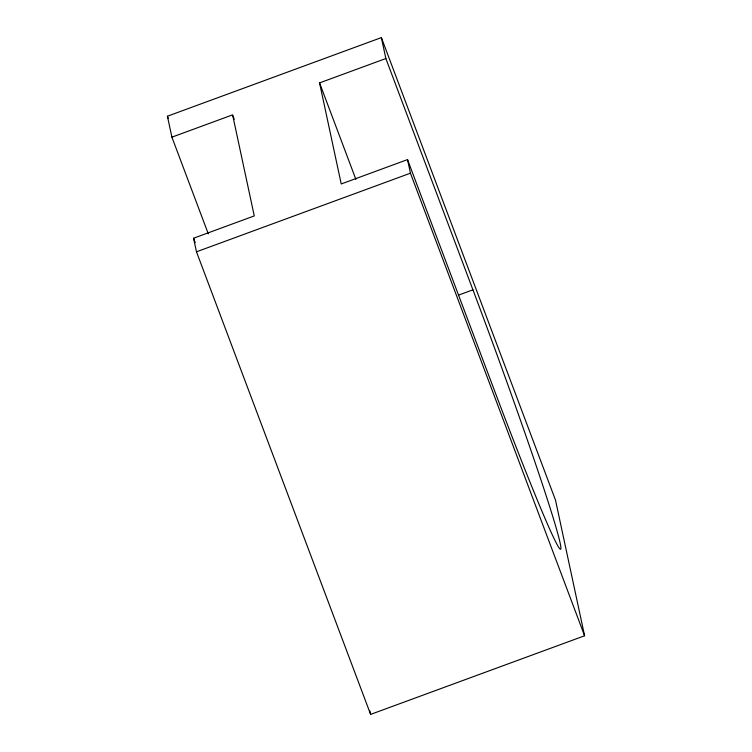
<?xml version="1.0" encoding="UTF-8"?>
<svg xmlns="http://www.w3.org/2000/svg" width="752" height="752" viewBox="0 0 752 752"><rect width="100%" height="100%" fill="white"/><g stroke="black" fill="none" stroke-linecap="round" stroke-linejoin="round"><path stroke-width="1.13" d="M171.907 137.165L167.414 116.222L381.377 37.6L555.521 500.193L584.586 635.778L370.623 714.4L196.479 251.807L193.565 238.224L254.27 215.918L232.603 114.859L171.907 137.165L208.304 233.853M385.861 58.534L472.933 289.83A222.996 7.464 69.8 0 1 560.24 543.508A222.996 7.464 69.8 0 1 494.6 390.899L407.528 159.603L341.229 183.967L319.562 82.899L385.861 58.534L381.377 37.6M196.479 251.807L410.442 173.186L407.528 159.603M458.664 295.075L472.933 289.83M410.442 173.186L584.586 635.778M319.562 82.899L355.884 179.361M233.017 115.958L234.257 119.248M167.414 116.222L168.241 118.421M193.565 238.224L195.219 242.623M369.899 711.007L370.623 714.4"/></g></svg>
